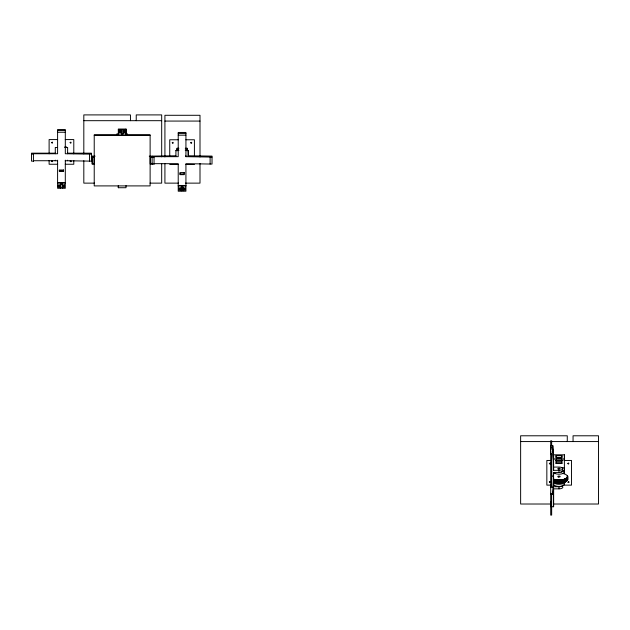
<?xml version="1.0" encoding="UTF-8"?>
<svg xmlns="http://www.w3.org/2000/svg" width="630" height="630" viewBox="0 0 630 630"><rect width="100%" height="100%" fill="white"/><g stroke="black" fill="none" stroke-linecap="round" stroke-linejoin="round"><path stroke-width="0.94" d="M95.091 156.145L92.216 156.185L92.216 164.068L94.146 164.068L94.146 163.666M126.024 185.566L126.024 187.724L118.314 187.724L118.314 185.566M126.024 135.576L126.024 129.04L118.314 129.04L118.314 135.576M152.121 163.178L152.121 164.068L152.121 156.106L175.912 155.775M152.121 157.083L152.121 156.185L149.255 156.138M175.912 150.649L177.069 150.515L177.061 148.255L178.881 148.255M187.094 150.909L187.094 148.255L185.267 148.255M187.094 148.255L187.086 150.515L188.244 150.649M188.244 151.436L188.244 156.027L188.244 150.405L185.393 150.405M550.699 506.733L550.699 501.724M550.699 450.923L550.699 454.183L551.659 454.183L551.659 486.305L550.699 486.305M550.699 493.29L550.699 494.109L552.817 494.109L553.589 478.225M553.589 464.633L553.589 465.365L552.817 445.686L550.699 445.686M562.795 485.368A3.851 1.63 0 0 1 558.991 486.746L553.589 486.738L553.589 472.429L558.991 472.429A3.851 1.63 0 0 0 562.346 471.594A3.851 1.63 0 0 0 562.275 469.948M553.589 470.334L553.589 467.074L558.991 467.074A3.851 1.63 0 0 1 562.842 468.704A3.851 1.63 0 0 1 558.991 470.334L553.589 470.334L553.589 454.805L564.385 454.805L564.385 472.516L564.385 469.909M553.589 459.931L553.589 454.805M551.659 506.733L553.589 506.733L553.589 488.4M556.093 463.538L556.093 462.727L561.881 462.727L561.881 463.538L556.093 463.538L556.093 459.931L556.093 461.105L561.881 461.105L561.881 459.931L561.881 463.538M556.093 455.616L556.093 458.183L561.881 458.183L561.881 455.616L556.093 455.616L556.093 457.364L561.881 457.364L561.881 455.616M553.589 506.733L553.589 488.833L558.991 488.833L558.991 486.738M564.385 473.736L564.385 468.169M564.385 459.931L564.385 454.805M567.339 479.469L567.772 479.406L567.339 479.233M562.716 473.398C567.819 474.508 568.118 476.65 566.441 478.524C567.819 485.399 562.732 478.39 566.441 478.524M558.172 479.95L557.849 483.037L553.589 482.131L553.967 479.225L555.684 479.997L558.416 479.958L558.613 483.06L559.094 479.966L559.613 483.06L560.015 479.942L560.251 482.722L562.747 482.714L562.645 479.595L565.197 479.186L565.197 481.981L564.173 481.966L564.173 479.17M562.645 479.595L560.92 479.871L560.85 482.982M552.817 494.109L553.589 485.21M70.71 161.162C68.489 160.028 72.387 163.524 70.765 160.587M568.433 482.044C570.835 481.399 566.299 484.005 568.488 481.47M566.756 480.651C567.134 480.359 567.354 479.973 567.315 479.635M559.983 482.856L560.015 479.942M558.857 483.068L559.094 479.966M559.857 483.052L559.983 480.06M566.441 481.32C565.74 481.123 568.402 479.713 566.945 477.634M565.197 481.981C563.425 480.525 565.803 478.587 565.441 478.603M564.85 481.698L565.866 481.666L565.858 478.564M563.441 482.194L564.448 482.265L564.173 481.966M562.747 482.714L563.63 482.509L563.637 479.343M567.315 479.068L567.732 478.981L567.252 478.831M560.251 479.926L560.85 480.186M559.338 479.966L559.857 480.257M83.814 120.684L161.682 120.684M164.918 121.07L200.001 121.07M118.314 129.938L121.401 129.938M122.945 129.938L126.024 129.938M57.598 130.497L65.307 130.497M119.086 131.158L121.015 131.158M123.322 131.158L125.252 131.158M119.086 131.56L121.015 131.56M123.322 131.56L125.252 131.56M119.086 131.914L121.015 131.914M123.322 131.914L125.252 131.914M57.598 132.245L65.307 132.245M119.086 132.615L121.015 132.615M123.322 132.615L125.252 132.615M178.219 133.426L185.929 133.426M116.77 133.922L118.731 133.922M121.401 133.804L122.945 133.804M125.606 133.922L127.567 133.922M118.739 134.836L94.224 134.836L94.224 185.905L150.121 185.905L150.121 134.836L125.598 134.836M118.314 135.174L126.024 135.174L126.024 129.04M178.219 135.174L185.929 135.174M94.224 135.245L150.121 135.245M57.661 139.577L49.116 139.577L49.116 153.807M65.252 139.577L73.789 139.577L73.789 153.807M178.282 139.765L169.738 139.765L169.738 155.901M185.874 139.765L194.41 139.765L194.41 155.901M57.18 147.467L55.282 147.467L55.282 153.744L57.598 153.744L57.598 129.52L65.307 129.52L65.307 153.744L91.405 154.153M64.772 147.467L67.623 147.467L67.623 153.744M177.069 150.176L178.888 150.176M185.267 150.176L187.086 150.176M178.755 150.405L175.912 150.405L175.912 156.027M55.282 153.169L31.5 153.169L31.5 161.138L33.429 161.138L33.429 153.744L55.282 153.744M67.623 153.169L91.405 153.169L91.405 161.138L65.307 160.729M31.5 154.153L33.429 154.153L33.429 153.744M154.051 156.673L154.051 157.083L150.192 157.083L150.192 164.068L154.051 164.068L154.051 156.673L178.219 156.673L178.219 132.45L185.929 132.45L185.929 156.673L212.026 157.083M92.216 157.083L94.146 157.083L94.146 156.673L94.146 164.068M57.598 160.729L33.429 160.729L33.429 161.138M182.85 186.701L182.85 191.213L185.929 191.213L185.929 163.666L212.026 164.068L212.026 156.106L188.244 155.775M57.661 164.249L49.116 164.249L49.116 160.453M65.252 164.249L73.789 164.249L73.789 160.453M169.738 164.438L178.282 164.438M185.874 164.438L194.41 164.438M59.33 170.817L63.575 170.817M179.959 173.935L184.196 173.935M57.598 182.637L65.307 182.637M57.598 183.046L65.307 183.046M94.524 183.133L83.814 183.133L83.814 160.689M150.003 183.133L161.682 183.133L161.682 163.619M178.566 183.133L164.918 183.133L164.918 163.469M185.385 183.133L200.001 183.133L200.001 163.469M60.685 184.094L62.22 184.094M58.37 185.314L60.299 185.314M62.606 185.314L64.536 185.314M178.219 185.566L185.929 185.566M58.37 185.716L60.299 185.716M62.606 185.716L64.536 185.716M178.219 185.976L185.929 185.976M58.37 186.071L60.299 186.071M62.606 186.071L64.536 186.071M58.37 186.771L60.299 186.771M62.606 186.771L64.536 186.771M181.306 187.023L182.85 187.023M60.685 187.96L62.22 187.96M178.991 188.244L180.92 188.244M183.236 188.244L185.157 188.244M178.991 188.315L180.92 188.315M183.236 188.315L185.157 188.315M178.991 188.654L180.92 188.654M183.236 188.654L185.157 188.654M178.991 189L180.92 189M183.236 189L185.157 189M178.991 189.701L180.92 189.701M183.236 189.701L185.157 189.701M181.306 190.89L182.85 190.89M520.632 441.567L598.5 441.567M550.699 446.985L551.471 446.985L551.471 447.639L550.699 447.639M550.699 448.946L552.817 448.946M553.589 458.994L564.385 458.994M556.093 460.286L561.881 460.286M550.636 460.459L546.84 460.459L546.84 485.131L550.636 485.131M563.921 460.459L571.512 460.459L571.512 485.131L562.976 485.131M556.093 460.743L561.881 460.743M550.699 464.436L551.659 464.436M561.44 467.814L564.385 467.814M551.659 476.091L553.589 476.091M550.699 487.124L552.817 487.124M550.801 504.016L520.632 504.016L520.632 435.787L567.276 435.787L567.276 441.567M553.723 504.016L598.5 504.016L598.5 435.787L573.056 435.787L573.056 441.567M64.803 146.9L66.473 146.9M558.416 479.958L558.857 480.273M553.589 473.776L555.345 473.382M565.441 481.399L565.866 481.666M553.589 462.105L552.817 449.355L552.817 452.616M177.061 148.255L177.061 150.909M154.051 164.068L154.051 163.666L178.219 163.666L178.219 191.213L181.306 191.213L181.306 186.701M567.772 476.508L567.772 479.406M567.701 476.083L567.701 479.824M567.52 475.666L567.52 480.241M567.339 476.438L567.221 480.651M567.055 477.477L567.055 480.265M566.756 477.469L566.819 481.036M566.354 478.225L566.315 481.407M566.071 478.194L566.165 481.162M565.716 478.95L565.716 481.745M565.582 478.524L565.63 481.493M565.267 478.887L565.267 481.682M565.008 478.824L565.023 482.052M564.598 479.17L564.598 481.966M564.362 479.099L564.385 484.131A5.394 2.284 0 0 1 559.826 486.384A5.394 2.284 0 0 1 553.857 484.832M564.307 479.28L564.26 482.328M563.858 479.422L563.858 482.218M563.535 479.517L563.417 482.556M563.055 479.643L563.055 482.438M562.858 479.548L562.858 482.344M562.527 479.958L562.527 482.753M562.196 479.816L562.196 482.612M562.023 479.713L562.023 482.509M561.803 479.753L561.818 482.871M561.59 480.107L561.59 482.903M561.298 479.95L561.298 482.745M561.149 479.84L561.149 482.635M560.92 479.871L560.92 482.785M560.613 480.21L560.613 483.005M560.369 480.036L560.369 482.832M559.613 480.265L559.613 483.06M559.416 480.084L559.416 482.879M558.991 470.334L558.991 472.429M559.03 480.091L559.03 482.879M558.613 480.273L558.613 483.06M558.463 480.084L558.463 482.879M558.078 480.068L558.078 482.863M557.849 480.241L557.849 483.037M557.519 480.036L557.613 483.021M557.503 479.91L557.503 482.706M557.266 479.887L557.266 482.682M557.133 479.997L557.133 482.793M556.865 480.162L556.865 482.958M556.605 479.816L556.636 482.934M556.377 479.784L556.377 482.58M556.219 479.887L556.219 482.682M555.912 480.036L555.912 482.832M555.747 479.682L555.684 482.793M555.526 479.635L555.526 482.43M555.337 479.737L555.337 482.525M554.92 479.501L554.991 482.659M554.841 479.619L554.778 482.612M554.715 479.454L554.715 482.249M554.502 479.54L554.502 482.336M554.124 479.651L554.124 482.446M554.038 479.406L554.038 482.194M553.928 479.595L553.928 482.391M553.731 479.304L553.731 482.1M553.589 483.076L553.589 486.738M552.817 445.686L552.817 449.095M551.659 445.733L551.659 440.811L550.699 440.811L550.699 515.096L551.659 515.096L551.659 493.558M551.659 453.608L551.659 486.84M210.105 156.673L210.105 164.068M200.001 156.949L200.001 115.29L164.918 115.29L164.918 156.949M185.929 155.618L185.929 156.673M185.157 187.953L185.157 189.992L183.236 189.992L183.236 187.953M180.92 187.953L180.92 189.992L178.991 189.992L178.991 187.953M161.682 156.815L161.682 114.904L136.237 114.904L136.237 120.684M130.457 120.684L130.457 114.904L83.814 114.904L83.814 153.862M118.314 186.504L118.314 187.724M92.216 156.185L92.216 164.068M89.476 153.744L89.476 161.138M67.623 160.162L67.623 160.729M65.307 160.162L65.307 188.283L62.22 188.283L62.22 183.763L60.685 183.763L60.685 188.283L57.598 188.283L57.598 160.162M55.282 160.162L55.282 160.729M564.385 469.822A5.394 2.284 0 0 1 560.976 471.941M564.385 471.917A5.394 2.284 0 0 1 559.834 474.169A5.394 2.284 0 0 1 553.857 472.618M564.385 482.037A5.394 2.284 0 0 1 559.346 484.312A5.394 2.284 0 0 1 553.636 482.336M558.44 482.564A1.197 0.504 0 0 1 560.157 482.919A1.197 0.504 0 0 1 558.881 483.517A1.197 0.504 0 0 1 557.873 482.832M562.275 486.352A3.851 1.63 0 0 1 562.346 488.006A3.851 1.63 0 0 1 558.991 488.841M51.636 142.537C52.455 144.711 53.274 140.892 51.636 142.537M51.636 161.044C52.455 163.217 53.274 159.39 51.636 161.044M70.143 142.537C70.962 144.711 71.773 140.892 70.143 142.537M172.258 142.734C173.085 144.9 173.896 141.081 172.258 142.734M190.764 142.734C191.583 144.9 192.394 141.081 190.764 142.734M549.36 463.42C550.187 465.594 550.998 461.774 549.36 463.42M549.36 481.926C550.187 484.092 550.998 480.273 549.36 481.926M567.866 463.42C568.685 465.594 569.496 461.774 567.866 463.42M122.945 129.607L121.401 129.607L121.401 134.127L122.945 134.127L122.945 129.607M121.015 130.867L119.086 130.867L119.086 132.906L121.015 132.906L121.015 130.867M125.252 130.867L123.322 130.867L123.322 132.906L125.252 132.906L125.252 130.867M63.575 169.99L59.33 169.99L59.33 171.384L63.575 171.384L63.575 169.99M184.196 172.573L179.959 172.573L179.959 174.668L184.196 174.668L184.196 172.541M60.299 185.023L58.37 185.023L58.37 187.063L60.299 187.063L60.299 185.023M64.536 185.023L62.606 185.023L62.606 187.063L64.536 187.063L64.536 185.023M558.33 469.13A1.197 0.504 0 0 0 560.18 468.736A1.197 0.504 0 0 0 558.456 468.255A1.197 0.504 0 0 0 558.33 469.13M558.361 476.989A1.197 0.504 0 0 0 560.18 476.571A1.197 0.504 0 0 0 558.416 476.115A1.197 0.504 0 0 0 558.361 476.989"/></g></svg>
